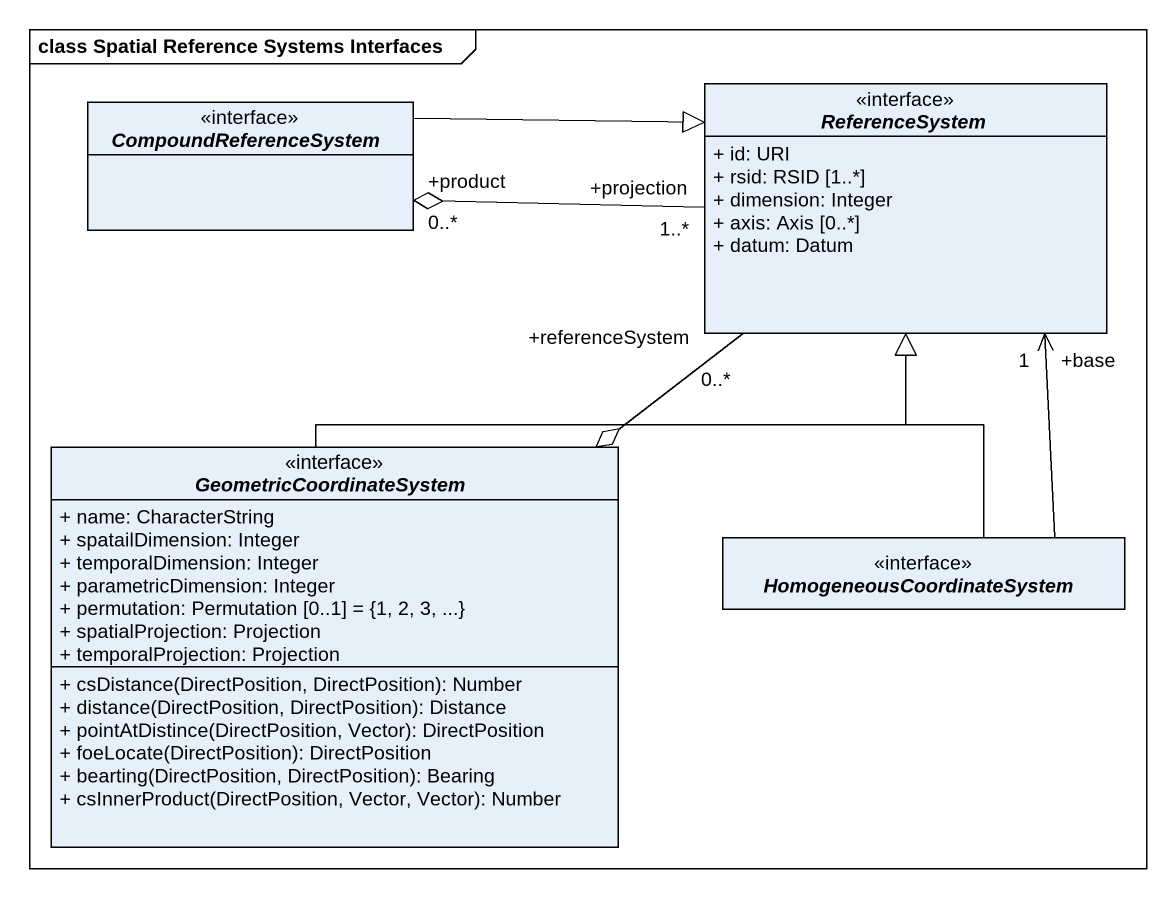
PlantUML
@startuml
mainframe class Spatial Reference Systems Interfaces
hide circle
hide empty members
skinparam classAttributeIconSize 0
interface CompoundReferenceSystem
interface ReferenceSystem {
  + id: URI
  + rsid: RSID [1..*]
  + dimension: Integer
  + axis: Axis [0..*]
  + datum: Datum
}
interface GeometricCoordinateSystem {
  + name: CharacterString
  + spatailDimension: Integer
  + temporalDimension: Integer
  + parametricDimension: Integer
  + permutation: Permutation [0..1] = {1, 2, 3, ...}
  + spatialProjection: Projection
  + temporalProjection: Projection
  + csDistance(DirectPosition, DirectPosition): Number
  + distance(DirectPosition, DirectPosition): Distance
  + pointAtDistince(DirectPosition, Vector): DirectPosition
  + foeLocate(DirectPosition): DirectPosition
  + bearting(DirectPosition, DirectPosition): Bearing
  + csInnerProduct(DirectPosition, Vector, Vector): Number
}
interface HomogeneousCoordinateSystem
CompoundReferenceSystem -right-|> ReferenceSystem
ReferenceSystem "+projection\n1..*" -left-o "+product\n0..*" CompoundReferenceSystem
ReferenceSystem "+referenceSystem\n0..*" --o GeometricCoordinateSystem
GeometricCoordinateSystem -up-|> ReferenceSystem
HomogeneousCoordinateSystem -up-> "+base\n1" ReferenceSystem
HomogeneousCoordinateSystem -up-|> ReferenceSystem
@enduml
